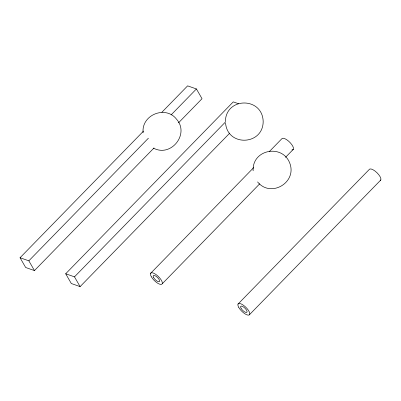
<?xml version="1.0" encoding="UTF-8"?>
<svg xmlns="http://www.w3.org/2000/svg" width="401" height="401" viewBox="0 0 401 401"><rect width="100%" height="100%" fill="white"/><g stroke="black" fill="none" stroke-linecap="round" stroke-linejoin="round"><path stroke-width="0.6" d="M143.112 132.791C141.162 114.871 165.648 105.052 176.485 119.142C189.858 133.864 171.082 157.648 153.508 148.144M253.136 170.806C251.928 149.508 281.953 143.758 289.592 162.676C297.682 182.375 270.73 198.279 257.567 181.914M225.372 121.563C225.818 96.811 262.66 96.776 263.176 121.623C262.996 145.362 227.527 146.896 225.573 123.122M154.024 147.939L34.461 270.58L25.659 267.492L20.05 257.733L143.543 131.067M161.874 112.265L187.618 85.859L196.42 88.947L202.029 98.706L178.465 122.876M20.05 257.733L28.847 260.825L148.415 138.185M171.107 114.907L196.42 88.947M229.778 133.087L80.105 286.61L71.303 283.517L65.694 273.763L233.262 101.889L238.54 103.739M65.694 273.763L74.491 276.85L225.477 121.984M150.57 273.387L253.738 167.568M269.472 151.423L281.713 138.871A7.865 2.852 44.3 0 1 290.299 142.806A7.865 2.852 44.3 0 1 291.948 149.919M162.23 283.783L259.718 183.793M285.507 157.337L293.377 149.267M238.009 304.093L369.151 169.578A7.865 2.852 44.3 0 1 377.025 172.781A7.865 2.852 44.3 0 1 380.283 180.495M249.668 314.489L380.815 179.974M74.491 276.85L80.105 286.61M28.847 260.825L34.461 270.58M238.801 307.522A7.865 2.852 44.3 0 0 249.136 315.011A7.865 2.852 44.3 0 0 243.577 305.341A7.865 2.852 44.3 0 0 238.801 307.522M241.086 308.324A4.296 1.559 44.3 0 0 246.73 312.414A4.296 1.559 44.3 0 0 243.693 307.131A4.296 1.559 44.3 0 0 241.086 308.324M151.362 276.815A7.865 2.852 44.3 0 0 161.698 284.304A7.865 2.852 44.3 0 0 156.139 274.635A7.865 2.852 44.3 0 0 151.362 276.815M153.648 277.617A4.296 1.559 44.3 0 0 159.292 281.708A4.296 1.559 44.3 0 0 156.255 276.429A4.296 1.559 44.3 0 0 153.648 277.617"/></g></svg>
